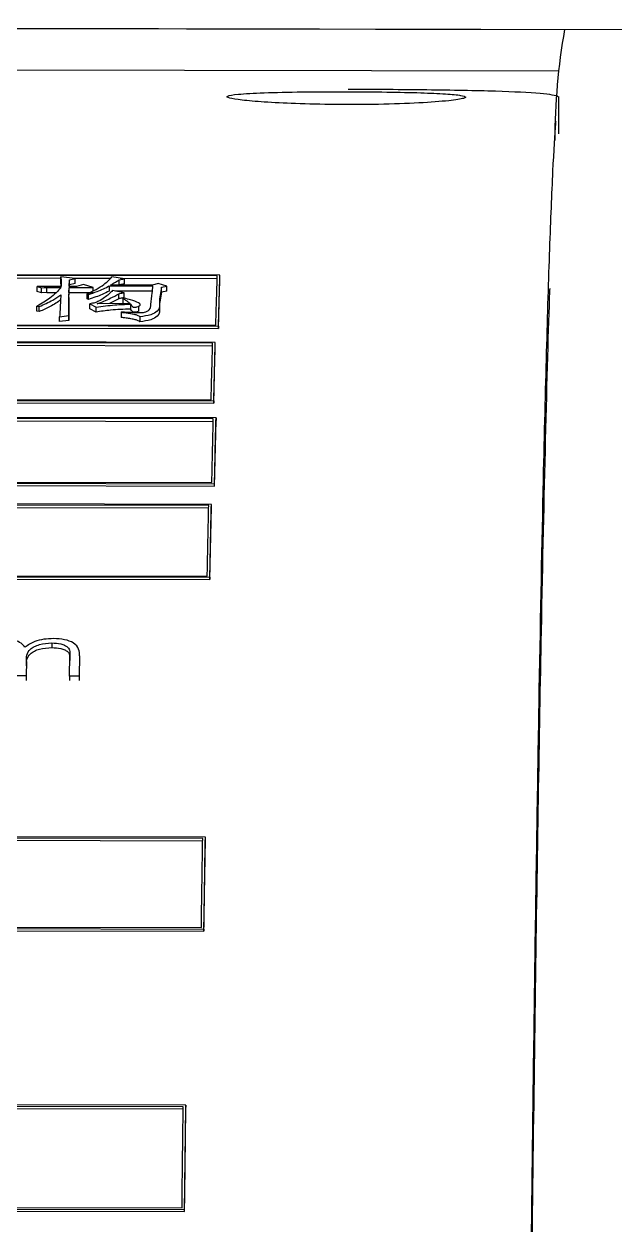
# Model space of a CAD drawing. Header units: millimetres. Extents: x 2448 to 4397, y 790 to 2168.
# Drawn here: x 2876.34 to 2886.37, y 1999.32 to 2019.68 of the extents above; entities that cross this region are included whole.
import ezdxf

# ---------------------------------------------------------------- set-up
doc = ezdxf.new("R2010")
doc.units = ezdxf.units.MM

msp = doc.modelspace()

# ---------------------------------------------------------------- linework, layer by layer
at = {"color": 7, "linetype": 'Continuous', "lineweight": 25}
for p, q in [((2890.911, 2019.578), (2841.413, 2019.684)), ((2845.013, 2019.676), (2885.511, 2019.59)), ((2845.011, 2018.975), (2885.41, 2018.889)), ((2885.41, 2018.453), (2885.409, 2017.824)), ((2879.665, 2015.425), (2859.882, 2015.468)), ((2879.62, 2015.412), (2859.926, 2015.456)), ((2874.697, 2015.38), (2876.965, 2015.375)), ((2877.208, 2015.371), (2876.965, 2015.399)), ((2877.106, 2015.232), (2877.11, 2015.346)), ((2877.109, 2015.232), (2877.11, 2015.261)), ((2877.11, 2015.346), (2877.208, 2015.371)), ((2877.208, 2015.286), (2877.11, 2015.261)), ((2877.174, 2015.375), (2877.807, 2015.374)), ((2877.35, 2015.265), (2877.233, 2015.231)), ((2877.514, 2015.217), (2877.35, 2015.265)), ((2878.518, 2015.254), (2877.808, 2015.256)), ((2878.045, 2015.361), (2877.832, 2015.397)), ((2877.957, 2015.259), (2877.95, 2015.255)), ((2877.957, 2015.345), (2878.045, 2015.361)), ((2878.045, 2015.276), (2877.957, 2015.259)), ((2877.973, 2015.373), (2879.62, 2015.37)), ((2878.617, 2015.282), (2878.518, 2015.254)), ((2878.761, 2015.239), (2878.617, 2015.282)), ((2879.639, 2014.519), (2879.665, 2015.381)), ((2876.561, 2015.233), (2876.638, 2015.21)), ((2876.97, 2015.232), (2876.561, 2015.233)), ((2876.561, 2015.148), (2876.561, 2015.233)), ((2876.638, 2015.125), (2876.561, 2015.148)), ((2876.638, 2015.125), (2876.638, 2015.21)), ((2876.726, 2015.133), (2876.638, 2015.125)), ((2876.726, 2015.218), (2876.969, 2015.218)), ((2876.726, 2015.133), (2876.88, 2015.133)), ((2877.103, 2015.132), (2877.106, 2015.218)), ((2877.103, 2015.047), (2877.106, 2015.132)), ((2877.233, 2015.231), (2877.106, 2015.232)), ((2877.106, 2015.218), (2877.514, 2015.217)), ((2877.106, 2015.132), (2877.106, 2015.218)), ((2877.106, 2015.132), (2877.514, 2015.132)), ((2877.414, 2015.106), (2877.433, 2015.097)), ((2877.414, 2015.021), (2877.414, 2015.106)), ((2877.788, 2015.242), (2878.528, 2015.24)), ((2878.037, 2015.127), (2877.844, 2015.165)), ((2878.528, 2015.155), (2877.89, 2015.156)), ((2877.949, 2015.025), (2877.949, 2015.11)), ((2878.673, 2015.22), (2878.761, 2015.239)), ((2878.673, 2015.135), (2878.673, 2015.22)), ((2878.761, 2015.154), (2878.673, 2015.135)), ((2876.56, 2014.898), (2876.599, 2014.892)), ((2876.56, 2014.813), (2876.56, 2014.898)), ((2877.433, 2015.012), (2877.414, 2015.021)), ((2877.457, 2014.94), (2877.563, 2014.884)), ((2877.563, 2014.799), (2877.457, 2014.856)), ((2878.139, 2014.945), (2877.584, 2014.94)), ((2877.949, 2015.025), (2877.789, 2014.942)), ((2878.015, 2015.03), (2878.044, 2015.035)), ((2878.148, 2014.933), (2878.148, 2014.848)), ((2878.288, 2014.814), (2878.288, 2014.9)), ((2876.599, 2014.807), (2876.56, 2014.813)), ((2876.945, 2014.721), (2877.101, 2014.739)), ((2876.945, 2014.637), (2876.945, 2014.721)), ((2877.101, 2014.655), (2876.945, 2014.637)), ((2877.989, 2014.803), (2877.988, 2014.791)), ((2877.988, 2014.791), (2877.988, 2014.707)), ((2878.307, 2014.718), (2878.308, 2014.634)), ((2859.855, 2014.605), (2879.639, 2014.562)), ((2859.855, 2014.563), (2879.639, 2014.519)), ((2859.901, 2014.619), (2879.594, 2014.576)), ((2879.639, 2014.562), (2879.639, 2014.52)), ((2879.586, 2014.285), (2859.802, 2014.329)), ((2879.541, 2014.271), (2859.847, 2014.314)), ((2859.847, 2014.272), (2879.541, 2014.229)), ((2879.56, 2013.253), (2879.586, 2014.243)), ((2859.776, 2013.338), (2879.56, 2013.294)), ((2859.776, 2013.296), (2879.56, 2013.253)), ((2859.822, 2013.354), (2879.515, 2013.311)), ((2879.56, 2013.294), (2879.56, 2013.253)), ((2879.598, 2013.003), (2859.814, 2013.046)), ((2879.552, 2012.986), (2859.859, 2013.029)), ((2859.859, 2012.988), (2879.553, 2012.945)), ((2879.572, 2011.848), (2879.598, 2012.961)), ((2859.788, 2011.932), (2879.572, 2011.888)), ((2859.788, 2011.891), (2879.572, 2011.848)), ((2859.834, 2011.949), (2879.527, 2011.906)), ((2879.519, 2011.537), (2859.736, 2011.581)), ((2879.474, 2011.519), (2859.78, 2011.562)), ((2859.78, 2011.522), (2879.474, 2011.479)), ((2879.494, 2010.262), (2879.519, 2011.497)), ((2859.756, 2010.364), (2879.449, 2010.321)), ((2859.71, 2010.344), (2879.494, 2010.301)), ((2859.71, 2010.305), (2879.494, 2010.262)), ((2879.494, 2010.301), (2879.494, 2010.262)), ((2876.812, 2009.187), (2876.813, 2009.11)), ((2877.114, 2008.627), (2877.12, 2008.968)), ((2877.12, 2008.968), (2877.12, 2008.891)), ((2877.282, 2008.967), (2877.276, 2008.627)), ((2877.282, 2008.967), (2877.282, 2008.89)), ((2876.38, 2008.874), (2876.376, 2008.629)), ((2876.38, 2008.874), (2876.38, 2008.798)), ((2876.376, 2008.629), (2876.214, 2008.629)), ((2877.276, 2008.627), (2877.114, 2008.627)), ((2877.114, 2008.627), (2877.114, 2008.552)), ((2879.417, 2005.893), (2859.498, 2005.937)), ((2879.372, 2005.869), (2859.543, 2005.913)), ((2859.543, 2005.876), (2879.372, 2005.833)), ((2879.394, 2004.3), (2879.417, 2005.857)), ((2859.475, 2004.379), (2879.394, 2004.336)), ((2859.475, 2004.344), (2879.394, 2004.3)), ((2859.52, 2004.404), (2879.349, 2004.361)), ((2879.394, 2004.336), (2879.394, 2004.301)), ((2879.087, 2001.348), (2859.169, 2001.391)), ((2879.042, 2001.32), (2859.213, 2001.363)), ((2859.213, 2001.33), (2879.042, 2001.287)), ((2879.066, 1999.546), (2879.088, 2001.314)), ((2859.147, 1999.621), (2879.065, 1999.578)), ((2859.147, 1999.589), (2879.066, 1999.546)), ((2859.192, 1999.65), (2879.021, 1999.607))]:
    msp.add_line(p, q, dxfattribs=at)
at = {"color": 7, "linetype": 'Continuous', "lineweight": 25, "flags": 128}
for points in [[(2876.965, 2015.314), (2876.965, 2015.362), (2876.965, 2015.399)], [(2877.11, 2015.261), (2877.11, 2015.309), (2877.11, 2015.346)], [(2877.208, 2015.286), (2877.208, 2015.334), (2877.208, 2015.371)], [(2877.957, 2015.259), (2877.957, 2015.307), (2877.957, 2015.345)], [(2878.045, 2015.276), (2878.045, 2015.323), (2878.045, 2015.361)], [(2879.665, 2015.382), (2879.665, 2015.406), (2879.665, 2015.425)], [(2876.638, 2015.21), (2876.682, 2015.214), (2876.726, 2015.218)], [(2876.726, 2015.133), (2876.726, 2015.181), (2876.726, 2015.218)], [(2877.433, 2015.012), (2877.433, 2015.06), (2877.433, 2015.097)], [(2877.514, 2015.163), (2877.514, 2015.179), (2877.514, 2015.217)], [(2877.788, 2015.242), (2877.788, 2015.194), (2877.788, 2015.156)], [(2878.037, 2015.042), (2878.037, 2015.09), (2878.037, 2015.127)], [(2878.761, 2015.154), (2878.761, 2015.202), (2878.761, 2015.239)], [(2876.599, 2014.807), (2876.599, 2014.829), (2876.599, 2014.85), (2876.599, 2014.871), (2876.599, 2014.892)], [(2877.457, 2014.856), (2877.457, 2014.877), (2877.457, 2014.898), (2877.457, 2014.94)], [(2877.563, 2014.799), (2877.563, 2014.821), (2877.563, 2014.842), (2877.563, 2014.863), (2877.563, 2014.884)], [(2878.015, 2015.03), (2878.015, 2014.982), (2878.015, 2014.945)], [(2878.288, 2014.815), (2878.261, 2014.804), (2878.238, 2014.799), (2878.224, 2014.796), (2878.214, 2014.796), (2878.206, 2014.796), (2878.199, 2014.797), (2878.191, 2014.8), (2878.177, 2014.81), (2878.168, 2014.821), (2878.148, 2014.848), (2878.148, 2014.848)], [(2877.101, 2014.655), (2877.101, 2014.702), (2877.101, 2014.739)], [(2879.586, 2014.243), (2879.586, 2014.267), (2879.586, 2014.285)], [(2879.598, 2013.003), (2879.598, 2012.98), (2879.598, 2012.962)], [(2879.572, 2011.848), (2879.572, 2011.871), (2879.572, 2011.888)], [(2879.519, 2011.497), (2879.519, 2011.52), (2879.519, 2011.537)], [(2876.376, 2008.629), (2876.376, 2008.586), (2876.376, 2008.553)], [(2877.276, 2008.627), (2877.276, 2008.584), (2877.276, 2008.551)], [(2879.417, 2005.857), (2879.417, 2005.878), (2879.417, 2005.893)], [(2879.087, 2001.348), (2879.087, 2001.329), (2879.088, 2001.315)], [(2879.066, 1999.546), (2879.065, 1999.564), (2879.065, 1999.578)]]:
    msp.add_lwpolyline(points, dxfattribs=at)
at = {"color": 7, "linetype": 'Continuous', "lineweight": 25}
msp.add_arc((2896.413, 2017.677), 11.068, 170.0472, 179.8393, dxfattribs=at)
for points, knots in [([(2883.835, 2018.443), (2883.819, 2018.454), (2883.786, 2018.475), (2883.505, 2018.5), (2883.074, 2018.52), (2882.487, 2018.532), (2881.785, 2018.538), (2881.048, 2018.534), (2880.398, 2018.521), (2879.953, 2018.496), (2879.762, 2018.464), (2879.798, 2018.428), (2880.021, 2018.392), (2880.409, 2018.358), (2880.954, 2018.33), (2881.629, 2018.315), (2882.367, 2018.318), (2883.056, 2018.343), (2883.565, 2018.381), (2883.804, 2018.417), (2883.827, 2018.437), (2883.835, 2018.443)], [0, 0, 0, 0, 0.0458216, 0.091813, 0.140484, 0.1938969, 0.252614, 0.3147327, 0.3769873, 0.4347623, 0.4860881, 0.5328866, 0.5786212, 0.6263464, 0.678146, 0.7354182, 0.7970232, 0.8595057, 0.9189531, 0.9721338, 1, 1, 1, 1]), ([(2881.843, 2018.581), (2882.296, 2018.579), (2883.204, 2018.574), (2884.366, 2018.552), (2885.14, 2018.515), (2885.398, 2018.473), (2885.408, 2018.446), (2885.41, 2018.44)], [0, 0, 0, 0, 0.2536002, 0.5078515, 0.7389097, 0.9445124, 1, 1, 1, 1]), ([(2884.722, 1969.079), (2884.724, 1969.716), (2884.735, 1972.173), (2884.758, 1976.322), (2884.793, 1982), (2884.838, 1987.906), (2884.892, 1993.88), (2884.951, 1999.355), (2885.015, 2004.243), (2885.083, 2008.503), (2885.147, 2011.77), (2885.207, 2014.184), (2885.261, 2015.94), (2885.313, 2017.184), (2885.348, 2017.856), (2885.366, 2018.015), (2885.367, 2018.028)], [0, 0, 0, 0, 0.025081, 0.096731, 0.168379, 0.261527, 0.354972, 0.448119, 0.541261, 0.634699, 0.727839, 0.796603, 0.865366, 0.934128, 0.994724, 1, 1, 1, 1]), ([(2876.965, 2015.399), (2876.967, 2015.379), (2876.97, 2015.341), (2876.971, 2015.285), (2876.97, 2015.25), (2876.97, 2015.232)], [0, 0, 0, 0, 0.36909, 0.684525, 1, 1, 1, 1]), ([(2876.97, 2015.238), (2876.97, 2015.245), (2876.969, 2015.271), (2876.967, 2015.296), (2876.965, 2015.314)], [0, 0, 0, 0, 0.310192, 1, 1, 1, 1]), ([(2877.414, 2015.106), (2877.516, 2015.158), (2877.699, 2015.25), (2877.791, 2015.353), (2877.832, 2015.397)], [0, 0, 0, 0, 0.5631557, 1, 1, 1, 1]), ([(2877.808, 2015.256), (2877.822, 2015.264), (2877.85, 2015.282), (2877.899, 2015.312), (2877.936, 2015.333), (2877.957, 2015.345)], [0, 0, 0, 0, 0.297343, 0.594695, 1, 1, 1, 1]), ([(2879.594, 2014.576), (2879.597, 2014.666), (2879.602, 2014.847), (2879.611, 2015.127), (2879.617, 2015.311), (2879.62, 2015.412)], [0, 0, 0, 0, 0.309679, 0.619357, 1, 1, 1, 1]), ([(2879.639, 2014.562), (2879.642, 2014.652), (2879.647, 2014.833), (2879.656, 2015.123), (2879.662, 2015.315), (2879.665, 2015.425)], [0, 0, 0, 0, 0.300097, 0.600194, 1, 1, 1, 1]), ([(2876.969, 2015.218), (2876.914, 2015.157), (2876.815, 2015.046), (2876.638, 2014.944), (2876.56, 2014.898)], [0, 0, 0, 0, 0.557232, 1, 1, 1, 1]), ([(2876.599, 2014.892), (2876.68, 2014.928), (2876.824, 2014.991), (2876.922, 2015.062), (2876.965, 2015.092)], [0, 0, 0, 0, 0.563118, 1, 1, 1, 1]), ([(2876.965, 2015.092), (2876.963, 2015.045), (2876.958, 2014.961), (2876.951, 2014.837), (2876.947, 2014.76), (2876.945, 2014.721)], [0, 0, 0, 0, 0.390308, 0.69515, 1, 1, 1, 1]), ([(2877.101, 2014.739), (2877.101, 2014.825), (2877.102, 2014.934), (2877.102, 2015.055), (2877.102, 2015.092), (2877.103, 2015.105)], [0, 0, 0, 0, 0.692374, 0.883634, 1, 1, 1, 1]), ([(2877.103, 2015.047), (2877.102, 2015.006), (2877.102, 2014.944), (2877.102, 2014.86), (2877.101, 2014.794), (2877.101, 2014.743), (2877.101, 2014.711), (2877.101, 2014.696), (2877.101, 2014.684), (2877.101, 2014.669), (2877.101, 2014.661), (2877.101, 2014.655)], [0, 0, 0, 0, 0.3225085, 0.4837622, 0.6450159, 0.822507, 0.8668802, 0.8890668, 0.9334399, 0.9556265, 1, 1, 1, 1]), ([(2877.433, 2015.097), (2877.483, 2015.114), (2877.575, 2015.144), (2877.69, 2015.194), (2877.755, 2015.226), (2877.788, 2015.242)], [0, 0, 0, 0, 0.377952, 0.688272, 1, 1, 1, 1]), ([(2877.788, 2015.156), (2877.749, 2015.137), (2877.676, 2015.102), (2877.559, 2015.054), (2877.475, 2015.026), (2877.433, 2015.012)], [0, 0, 0, 0, 0.374483, 0.686096, 1, 1, 1, 1]), ([(2877.844, 2015.165), (2877.802, 2015.124), (2877.738, 2015.061), (2877.629, 2014.993), (2877.549, 2014.955), (2877.488, 2014.945), (2877.457, 2014.94)], [0, 0, 0, 0, 0.492875, 0.752658, 0.874883, 1, 1, 1, 1]), ([(2877.584, 2014.94), (2877.66, 2014.97), (2877.797, 2015.024), (2877.903, 2015.084), (2877.949, 2015.11)], [0, 0, 0, 0, 0.562318, 1, 1, 1, 1]), ([(2877.949, 2015.11), (2877.962, 2015.113), (2877.983, 2015.117), (2878.013, 2015.123), (2878.029, 2015.126), (2878.037, 2015.127)], [0, 0, 0, 0, 0.4404821, 0.7202415, 1, 1, 1, 1]), ([(2877.989, 2014.803), (2878.063, 2014.8), (2878.162, 2014.797), (2878.279, 2014.789), (2878.341, 2014.79), (2878.391, 2014.798), (2878.436, 2014.813), (2878.477, 2014.841), (2878.489, 2014.881), (2878.496, 2014.976), (2878.516, 2015.098), (2878.524, 2015.2), (2878.528, 2015.24)], [0, 0, 0, 0, 0.126408, 0.169449, 0.20235, 0.228968, 0.261384, 0.308448, 0.379524, 0.461673, 0.790374, 1, 1, 1, 1]), ([(2878.673, 2015.22), (2878.655, 2015.132), (2878.627, 2015), (2878.653, 2014.834), (2878.501, 2014.748), (2878.373, 2014.728), (2878.307, 2014.718)], [0, 0, 0, 0, 0.4939237, 0.7502827, 0.8717983, 1, 1, 1, 1]), ([(2878.673, 2015.135), (2878.655, 2015.047), (2878.627, 2014.915), (2878.653, 2014.749), (2878.501, 2014.663), (2878.373, 2014.644), (2878.308, 2014.634)], [0, 0, 0, 0, 0.4938329, 0.7501471, 0.8716892, 1, 1, 1, 1]), ([(2885.26, 2015.198), (2885.259, 2015.179), (2885.234, 2014.585), (2885.184, 2012.7), (2885.119, 2009.802), (2885.063, 2006.595), (2885.014, 2003.378), (2884.967, 1999.813), (2884.917, 1995.489), (2884.866, 1990.264), (2884.822, 1985.082), (2884.8, 1981.692), (2884.792, 1980.498)], [0, 0, 0, 0, 0.004405, 0.137802, 0.270772, 0.368864, 0.466955, 0.565046, 0.663136, 0.795311, 0.92791, 1, 1, 1, 1]), ([(2876.965, 2015.007), (2876.91, 2014.968), (2876.809, 2014.898), (2876.664, 2014.835), (2876.599, 2014.807)], [0, 0, 0, 0, 0.556539, 1, 1, 1, 1]), ([(2877.563, 2014.884), (2877.668, 2014.898), (2877.857, 2014.923), (2878.058, 2014.93), (2878.148, 2014.933)], [0, 0, 0, 0, 0.555045, 1, 1, 1, 1]), ([(2878.148, 2014.848), (2878.034, 2014.845), (2877.83, 2014.839), (2877.644, 2014.811), (2877.563, 2014.799)], [0, 0, 0, 0, 0.565234, 1, 1, 1, 1]), ([(2878.037, 2015.042), (2878.025, 2015.04), (2878.003, 2015.036), (2877.974, 2015.03), (2877.958, 2015.027), (2877.949, 2015.025)], [0, 0, 0, 0, 0.440644, 0.720322, 1, 1, 1, 1]), ([(2878.015, 2015.03), (2878.031, 2015.021), (2878.063, 2015.003), (2878.103, 2014.974), (2878.127, 2014.955), (2878.139, 2014.945)], [0, 0, 0, 0, 0.330063, 0.664535, 1, 1, 1, 1]), ([(2878.148, 2014.933), (2878.156, 2014.921), (2878.165, 2014.906), (2878.181, 2014.89), (2878.191, 2014.884), (2878.199, 2014.882), (2878.208, 2014.88), (2878.217, 2014.88), (2878.235, 2014.882), (2878.264, 2014.889), (2878.297, 2014.901), (2878.316, 2014.918), (2878.311, 2014.937), (2878.267, 2014.97), (2878.164, 2015.001), (2878.079, 2015.025), (2878.044, 2015.035)], [0, 0, 0, 0, 0.13299, 0.175051, 0.190954, 0.206995, 0.216675, 0.226364, 0.242477, 0.286843, 0.35863, 0.425688, 0.486745, 0.567809, 0.824015, 1, 1, 1, 1]), ([(2878.307, 2014.718), (2878.298, 2014.725), (2878.279, 2014.739), (2878.224, 2014.755), (2878.155, 2014.77), (2878.073, 2014.782), (2878.017, 2014.788), (2877.988, 2014.791)], [0, 0, 0, 0, 0.162025, 0.329295, 0.550211, 0.77432, 1, 1, 1, 1]), ([(2878.308, 2014.634), (2878.298, 2014.641), (2878.279, 2014.654), (2878.224, 2014.671), (2878.155, 2014.685), (2878.073, 2014.697), (2878.017, 2014.703), (2877.988, 2014.707)], [0, 0, 0, 0, 0.161929, 0.329162, 0.550091, 0.774251, 1, 1, 1, 1]), ([(2879.515, 2013.311), (2879.518, 2013.414), (2879.523, 2013.62), (2879.532, 2013.941), (2879.537, 2014.154), (2879.541, 2014.271)], [0, 0, 0, 0, 0.309679, 0.619357, 1, 1, 1, 1]), ([(2879.56, 2013.294), (2879.563, 2013.398), (2879.568, 2013.604), (2879.577, 2013.936), (2879.583, 2014.158), (2879.586, 2014.285)], [0, 0, 0, 0, 0.300097, 0.600194, 1, 1, 1, 1]), ([(2879.527, 2011.906), (2879.53, 2012.022), (2879.535, 2012.252), (2879.543, 2012.613), (2879.549, 2012.854), (2879.552, 2012.986)], [0, 0, 0, 0, 0.309679, 0.619357, 1, 1, 1, 1]), ([(2879.572, 2011.888), (2879.575, 2012.004), (2879.58, 2012.234), (2879.588, 2012.608), (2879.594, 2012.859), (2879.598, 2013.003)], [0, 0, 0, 0, 0.300097, 0.600194, 1, 1, 1, 1]), ([(2879.449, 2010.321), (2879.452, 2010.448), (2879.457, 2010.703), (2879.465, 2011.103), (2879.471, 2011.371), (2879.474, 2011.519)], [0, 0, 0, 0, 0.3096787, 0.6193574, 1, 1, 1, 1]), ([(2879.494, 2010.301), (2879.496, 2010.428), (2879.501, 2010.683), (2879.51, 2011.097), (2879.516, 2011.377), (2879.519, 2011.537)], [0, 0, 0, 0, 0.300097, 0.600194, 1, 1, 1, 1]), ([(2876.357, 2009.115), (2876.338, 2009.138), (2876.299, 2009.186), (2876.156, 2009.249), (2876.023, 2009.259), (2875.941, 2009.264)], [0, 0, 0, 0, 0.269147, 0.547084, 1, 1, 1, 1]), ([(2876.842, 2009.262), (2876.785, 2009.26), (2876.674, 2009.255), (2876.493, 2009.208), (2876.408, 2009.15), (2876.357, 2009.115)], [0, 0, 0, 0, 0.289106, 0.572536, 1, 1, 1, 1]), ([(2876.38, 2008.874), (2876.381, 2008.948), (2876.382, 2009.042), (2876.513, 2009.128), (2876.631, 2009.174), (2876.74, 2009.182), (2876.812, 2009.187)], [0, 0, 0, 0, 0.481007, 0.610934, 0.744629, 1, 1, 1, 1]), ([(2876.812, 2009.187), (2876.864, 2009.184), (2876.943, 2009.18), (2877.032, 2009.15), (2877.099, 2009.109), (2877.119, 2009.043), (2877.12, 2008.993), (2877.12, 2008.968)], [0, 0, 0, 0, 0.2554318, 0.389354, 0.5189488, 0.7594815, 1, 1, 1, 1]), ([(2877.282, 2008.967), (2877.281, 2009.006), (2877.28, 2009.083), (2877.201, 2009.189), (2877.031, 2009.252), (2876.906, 2009.259), (2876.842, 2009.262)], [0, 0, 0, 0, 0.269863, 0.541606, 0.766717, 1, 1, 1, 1]), ([(2876.38, 2008.797), (2876.381, 2008.871), (2876.382, 2008.965), (2876.513, 2009.052), (2876.631, 2009.097), (2876.741, 2009.105), (2876.813, 2009.11)], [0, 0, 0, 0, 0.4807642, 0.6106887, 0.744433, 1, 1, 1, 1]), ([(2876.813, 2009.11), (2876.865, 2009.107), (2876.944, 2009.103), (2877.033, 2009.073), (2877.099, 2009.033), (2877.117, 2008.978), (2877.118, 2008.94), (2877.118, 2008.926)], [0, 0, 0, 0, 0.287148, 0.437647, 0.583223, 0.853285, 1, 1, 1, 1]), ([(2879.394, 2004.336), (2879.396, 2004.495), (2879.401, 2004.813), (2879.408, 2005.334), (2879.414, 2005.69), (2879.417, 2005.893)], [0, 0, 0, 0, 0.300092, 0.600184, 1, 1, 1, 1]), ([(2879.349, 2004.361), (2879.351, 2004.52), (2879.356, 2004.838), (2879.364, 2005.342), (2879.369, 2005.682), (2879.372, 2005.869)], [0, 0, 0, 0, 0.309932, 0.619864, 1, 1, 1, 1]), ([(2879.021, 1999.607), (2879.023, 1999.787), (2879.027, 2000.146), (2879.034, 2000.718), (2879.039, 2001.106), (2879.042, 2001.32)], [0, 0, 0, 0, 0.309932, 0.619864, 1, 1, 1, 1]), ([(2879.065, 1999.578), (2879.068, 1999.758), (2879.072, 2000.118), (2879.079, 2000.709), (2879.084, 2001.115), (2879.087, 2001.348)], [0, 0, 0, 0, 0.3000922, 0.6001843, 1, 1, 1, 1])]:
    msp.add_open_spline(points, degree=3, knots=knots, dxfattribs=at)

doc.saveas('drawing.dxf')
